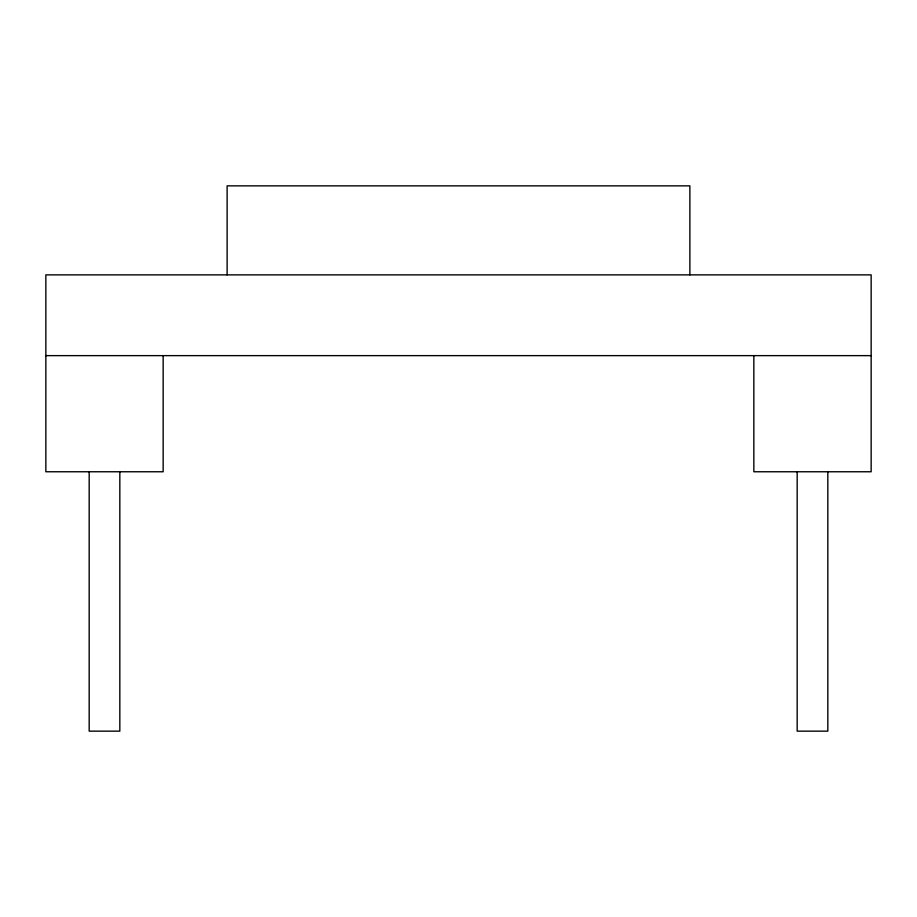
<?xml version="1.0" encoding="UTF-8"?>
<svg xmlns="http://www.w3.org/2000/svg" width="917" height="917" viewBox="0 0 917 917"><rect width="100%" height="100%" fill="white"/><g stroke="black" fill="none" stroke-linecap="round" stroke-linejoin="round"><path stroke-width="1.38" d="M45.85 355.636L871.15 355.636M827.822 471.762L827.822 731.147L797.171 731.147L797.171 471.762M753.843 355.636L753.843 471.762L871.15 471.762L871.15 274.871L45.85 274.871L45.85 471.762L163.157 471.762L163.157 355.636M689.882 274.871L689.882 185.853L227.118 185.853L227.118 274.871M119.829 471.762L119.829 731.147L89.178 731.147L89.178 471.762"/></g></svg>
